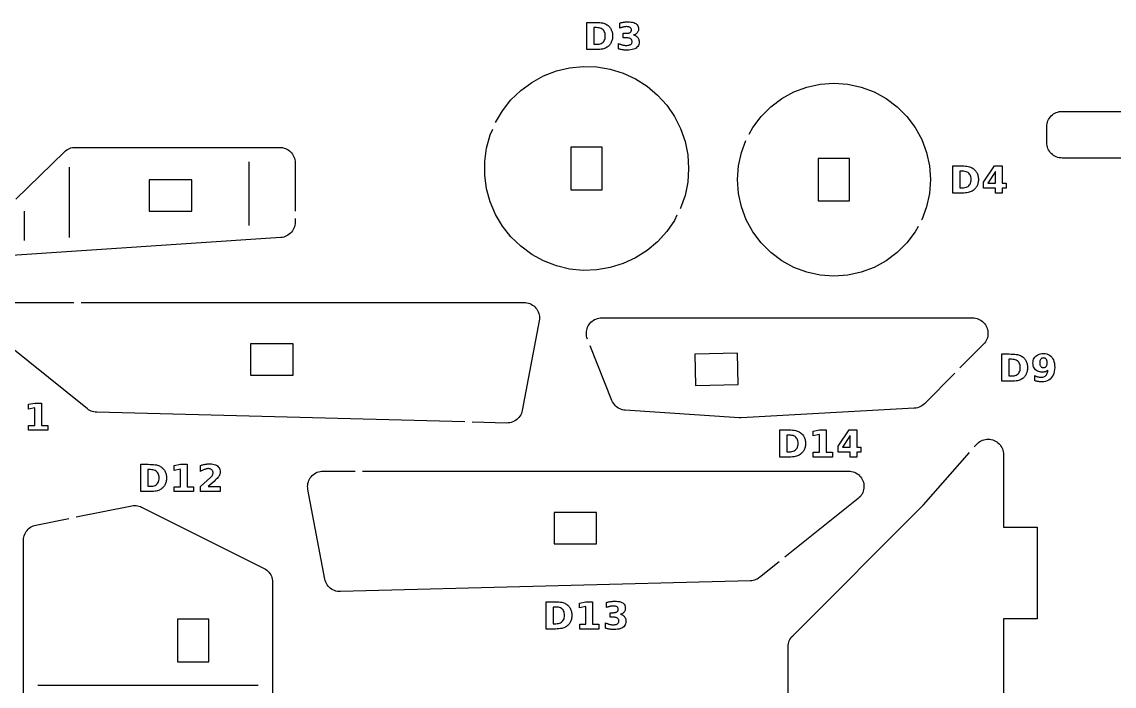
# Model space of a CAD drawing. Header units: millimetres. Extents: x 3 to 296, y 5 to 140.
# Drawn here: x 59.8 to 156.9, y 76.9 to 136 of the extents above; entities that cross this region are included whole.
import ezdxf

# ---------------------------------------------------------------- set-up
doc = ezdxf.new("R2010")
doc.units = ezdxf.units.MM
for name, color, linetype in [('CUT', 1, 'CONTINUOUS'), ('ENGRAVE', 5, 'CONTINUOUS'), ('SCORE', 7, 'CONTINUOUS')]:
    doc.layers.add(name, color=color, linetype=linetype)

msp = doc.modelspace()

# ---------------------------------------------------------------- linework, layer by layer
at = {"layer": 'CUT', "color": 1}
for points in [[(101.9028, 127.0973), (102.5181, 128.1361), (103.2694, 129.0875), (104.1408, 129.9303), (105.1168, 130.6494), (106.1799, 131.232), (107.3112, 131.6677), (108.4905, 131.9488), (109.6968, 132.0701), (110.9084, 132.0296), (112.1038, 131.8279), (113.2617, 131.4688), (114.3614, 130.9585), (115.3832, 130.3061), (116.309, 129.5234), (117.1222, 128.6243), (117.8083, 127.6249), (118.3551, 126.5428), (118.7527, 125.3976), (118.9942, 124.2096), (119.0752, 123), (118.9942, 121.7904), (118.7527, 120.6024), (118.3551, 119.4572), (118.3323, 119.4122)], [(124.4687, 126.0548), (124.7861, 126.6361), (125.5193, 127.6156), (126.3844, 128.4807), (127.3639, 129.2139), (128.4377, 129.8003), (129.5841, 130.2278), (130.7796, 130.4879), (132, 130.5752), (133.2204, 130.4879), (134.4159, 130.2278), (135.5623, 129.8003), (136.6361, 129.2139), (137.6156, 128.4807), (138.4807, 127.6156), (139.2139, 126.6361), (139.8003, 125.5623), (140.2278, 124.4159), (140.4879, 123.2204), (140.5752, 122), (140.4879, 120.7796), (140.2278, 119.5841), (139.8003, 118.4377), (139.7868, 118.4132)], [(157.926, 123.925), (152.2982, 123.925), (152.1652, 123.9315), (152.0317, 123.9513), (151.9008, 123.9841), (151.7738, 124.0296), (151.6518, 124.0873), (151.536, 124.1567), (151.4277, 124.237), (151.3277, 124.3277), (151.237, 124.4277), (151.1567, 124.536), (151.0873, 124.6518), (151.0296, 124.7738), (150.9841, 124.9008), (150.9513, 125.0317), (150.9315, 125.1652), (150.925, 125.2982), (150.925, 126.7018), (150.9315, 126.8348), (150.9513, 126.9683), (150.9841, 127.0992), (151.0296, 127.2262), (151.0873, 127.3482), (151.1567, 127.464), (151.237, 127.5723), (151.3277, 127.6723), (151.4277, 127.763), (151.536, 127.8433), (151.6518, 127.9127), (151.7738, 127.9704), (151.9008, 128.0159), (152.0317, 128.0487), (152.1652, 128.0685), (152.2982, 128.075), (158.925, 128.075)], [(118.0392, 118.832), (117.8083, 118.3751), (117.1222, 117.3757), (116.309, 116.4766), (115.3832, 115.6939), (114.3614, 115.0415), (113.2617, 114.5312), (112.1038, 114.1721), (110.9084, 113.9704), (109.6968, 113.9299), (108.4905, 114.0512), (107.3112, 114.3323), (106.1799, 114.768), (105.1168, 115.3506), (104.1408, 116.0697), (103.2694, 116.9125), (102.5181, 117.8639), (101.9002, 118.907), (101.427, 120.0231), (101.1067, 121.1924), (100.9451, 122.3938), (100.9451, 123.6062), (101.1067, 124.8076), (101.427, 125.9769), (101.6484, 126.4991)], [(139.4753, 117.8427), (139.2139, 117.3639), (138.4807, 116.3844), (137.6156, 115.5193), (136.6361, 114.7861), (135.5623, 114.1997), (134.4159, 113.7722), (133.2204, 113.5121), (132, 113.4248), (130.7796, 113.5121), (129.5841, 113.7722), (128.4377, 114.1997), (127.3639, 114.7861), (126.3844, 115.5193), (125.5193, 116.3844), (124.7861, 117.3639), (124.1997, 118.4377), (123.7722, 119.5841), (123.5121, 120.7796), (123.4248, 122), (123.5121, 123.2204), (123.7722, 124.4159), (124.1687, 125.479)], [(59.2529, 120.2529), (63.5697, 124.4833), (63.6679, 124.5706), (63.7755, 124.6491), (63.8903, 124.7168), (64.011, 124.7731), (64.1366, 124.8174), (64.2659, 124.8493), (64.3977, 124.8686), (64.529, 124.875), (82.7018, 124.875), (82.8348, 124.8685), (82.9683, 124.8487), (83.0992, 124.8159), (83.2262, 124.7704), (83.3482, 124.7127), (83.464, 124.6433), (83.5723, 124.563), (83.6723, 124.4723), (83.763, 124.3723), (83.8433, 124.264), (83.9127, 124.1482), (83.9704, 124.0262), (84.0159, 123.8992), (84.0487, 123.7683), (84.0685, 123.6348), (84.075, 123.5018), (84.075, 119.1863)], [(84.075, 118.5363), (84.075, 118.2143), (84.0682, 118.0786), (84.0475, 117.9423), (84.0133, 117.8087), (83.9659, 117.6793), (83.9058, 117.5553), (83.8336, 117.4379), (83.75, 117.3283), (83.6558, 117.2276), (83.552, 117.1369), (83.4397, 117.057), (83.3199, 116.9888), (83.1939, 116.9329), (83.063, 116.8899), (82.9284, 116.8602), (82.7933, 116.8444), (57.5091, 115.1588)], [(57.7042, 111.075), (64.4045, 111.075)], [(65.0545, 111.075), (104.4336, 111.075), (104.5658, 111.0685), (104.6986, 111.049), (104.8288, 111.0165), (104.9552, 110.9716), (105.0767, 110.9145), (105.192, 110.8459), (105.3, 110.7663), (105.3998, 110.6766), (105.4904, 110.5776), (105.5709, 110.4702), (105.6406, 110.3555), (105.6987, 110.2346), (105.7448, 110.1085), (105.7783, 109.9786), (105.7991, 109.846), (105.8068, 109.7121), (105.8014, 109.578), (105.7833, 109.4469), (104.2786, 101.4719), (104.2465, 101.3391), (104.2006, 101.2084), (104.1418, 101.083), (104.0707, 100.9642), (103.988, 100.8531), (103.8946, 100.7509), (103.7913, 100.6586), (103.6793, 100.5771), (103.5597, 100.5074), (103.4336, 100.45), (103.3024, 100.4056), (103.1675, 100.3746), (103.03, 100.3574), (102.8935, 100.3541), (99.8181, 100.435)], [(110.0833, 107.8093), (110.077, 107.8252), (110.0341, 107.9502), (110.0031, 108.0806), (109.985, 108.2134), (109.9799, 108.3474), (109.9878, 108.4811), (110.0088, 108.6135), (110.0425, 108.7433), (110.0887, 108.8691), (110.1469, 108.9898), (110.2166, 109.1043), (110.2972, 109.2114), (110.3877, 109.3102), (110.4875, 109.3997), (110.5955, 109.4791), (110.7107, 109.5476), (110.832, 109.6046), (110.9583, 109.6494), (111.0884, 109.6818), (111.221, 109.7013), (111.3531, 109.7077), (144.3244, 109.7075), (144.4572, 109.701), (144.5905, 109.6813), (144.7212, 109.6486), (144.8482, 109.6032), (144.97, 109.5457), (145.0857, 109.4764), (145.194, 109.3962), (145.2939, 109.3058), (145.3846, 109.2061), (145.465, 109.0979), (145.5344, 108.9824), (145.5922, 108.8606), (145.6378, 108.7338), (145.6708, 108.6031), (145.6908, 108.4698), (145.6976, 108.3352), (145.6913, 108.2006), (145.6718, 108.0672), (145.6394, 107.9364), (145.5943, 107.8094), (145.5369, 107.6875), (145.468, 107.5717), (145.388, 107.4632), (145.299, 107.3644), (143.2001, 105.2532)], [(99.1683, 100.4521), (66.433, 101.3136), (66.3078, 101.3227), (66.1822, 101.3436), (66.0591, 101.3761), (65.9395, 101.4198), (65.8244, 101.4744), (65.7149, 101.5394), (65.6133, 101.6133), (56.8456, 108.6275)], [(142.7419, 104.7922), (140.0386, 102.073), (139.9334, 101.9777), (139.8172, 101.8928), (139.6928, 101.8204), (139.5615, 101.7615), (139.4247, 101.7166), (139.284, 101.6863), (139.1429, 101.671), (123.7328, 100.8176), (123.5698, 100.8185), (113.4415, 101.4938), (113.3038, 101.5101), (113.1666, 101.5407), (113.0333, 101.5852), (112.9052, 101.6431), (112.7837, 101.7138), (112.6701, 101.7965), (112.5655, 101.8903), (112.471, 101.9944), (112.3876, 102.1075), (112.3162, 102.2286), (112.2584, 102.3546), (110.324, 107.2056)], [(144.4733, 98.2263), (144.6664, 98.4469), (144.7576, 98.5415), (144.8589, 98.628), (144.9681, 98.7043), (145.0842, 98.7696), (145.2061, 98.8234), (145.3326, 98.8652), (145.4625, 98.8945), (145.5947, 98.9112), (145.7278, 98.9149), (145.8607, 98.9058), (145.9921, 98.8838), (146.1207, 98.8493), (146.2454, 98.8024), (146.365, 98.7437), (146.4784, 98.6737), (146.5844, 98.5931), (146.6821, 98.5026), (146.7706, 98.403), (146.8491, 98.2954), (146.9168, 98.1806), (146.9731, 98.0599), (147.0174, 97.9343), (147.0493, 97.805), (147.0686, 97.6732), (147.075, 97.5419), (147.075, 91.075), (150.075, 91.075), (150.075, 82.925), (147.075, 82.925), (147.075, 73.075)], [(127.925, 69.6071), (127.925, 80.4634), (127.9315, 80.5963), (127.9513, 80.7298), (127.9841, 80.8607), (128.0296, 80.9877), (128.0873, 81.1097), (128.1567, 81.2255), (128.237, 81.3339), (128.3264, 81.4325), (139.9308, 93.0369), (139.9586, 93.0666), (144.0453, 97.7371)], [(127.1291, 88.0073), (125.3867, 86.6133), (125.2851, 86.5394), (125.1756, 86.4744), (125.0605, 86.4198), (124.9409, 86.3761), (124.8178, 86.3436), (124.6922, 86.3227), (124.567, 86.3136), (88.1065, 85.3541), (87.97, 85.3574), (87.8325, 85.3746), (87.6976, 85.4056), (87.5664, 85.45), (87.4403, 85.5074), (87.3207, 85.5771), (87.2087, 85.6586), (87.1054, 85.7509), (87.012, 85.8531), (86.9293, 85.9642), (86.8582, 86.083), (86.7994, 86.2084), (86.7535, 86.3391), (86.7214, 86.4719), (85.2167, 94.4469), (85.1986, 94.578), (85.1932, 94.7121), (85.2009, 94.846), (85.2217, 94.9786), (85.2552, 95.1085), (85.3013, 95.2346), (85.3594, 95.3555), (85.4291, 95.4702), (85.5096, 95.5776), (85.6002, 95.6766), (85.7, 95.7663), (85.808, 95.8459), (85.9233, 95.9145), (86.0448, 95.9716), (86.1712, 96.0165), (86.3014, 96.049), (86.4342, 96.0685), (86.5664, 96.075), (89.4296, 96.075)], [(90.0796, 96.075), (133.2958, 96.075), (133.4295, 96.0684), (133.5636, 96.0484), (133.6951, 96.0153), (133.8227, 95.9694), (133.9452, 95.9111), (134.0614, 95.8411), (134.17, 95.7599), (134.2702, 95.6684), (134.3609, 95.5676), (134.4411, 95.4582), (134.5102, 95.3415), (134.5675, 95.2186), (134.6124, 95.0906), (134.6445, 94.9588), (134.6634, 94.8245), (134.669, 94.689), (134.6613, 94.5536), (134.6402, 94.4196), (134.606, 94.2884), (134.5591, 94.1611), (134.4998, 94.0391), (134.4289, 93.9235), (134.3469, 93.8155), (134.2546, 93.7161), (134.1544, 93.6275), (127.6367, 88.4133)], [(64.5987, 91.9962), (69.5496, 92.9864), (69.6762, 93.0056), (69.8058, 93.0128), (69.9356, 93.0078), (70.0642, 92.9906), (70.1907, 92.9613), (70.3138, 92.9202), (70.4309, 92.8684), (81.3166, 87.4255), (81.4354, 87.3585), (81.5485, 87.2787), (81.6529, 87.188), (81.7477, 87.0872), (81.8319, 86.9774), (81.9046, 86.8597), (81.9652, 86.7353), (82.0129, 86.6055), (82.0473, 86.4715), (82.0681, 86.3347), (82.075, 86.1984), (82.075, 68.4911)], [(59.925, 72.2715), (59.925, 89.9361), (59.9315, 90.0689), (59.9513, 90.2023), (59.984, 90.3331), (60.0294, 90.4601), (60.087, 90.582), (60.1563, 90.6977), (60.2366, 90.806), (60.3271, 90.906), (60.4269, 90.9966), (60.5352, 91.077), (60.6508, 91.1464), (60.7726, 91.2042), (60.8996, 91.2497), (61.0285, 91.2822), (63.9613, 91.8688)]]:
    msp.add_lwpolyline(points, dxfattribs=at)
for points in [[(111.395, 121.105), (111.395, 124.895), (108.605, 124.895), (108.605, 121.105), (111.395, 121.105)], [(133.395, 120.105), (133.395, 123.895), (130.605, 123.895), (130.605, 120.105), (133.395, 120.105)], [(74.895, 119.205), (74.895, 121.995), (71.105, 121.995), (71.105, 119.205), (74.895, 119.205)], [(80.105, 107.395), (80.105, 104.605), (83.895, 104.605), (83.895, 107.395), (80.105, 107.395)], [(119.6207, 106.4878), (119.6879, 103.6986), (123.4768, 103.7898), (123.4096, 106.579), (119.6207, 106.4878)], [(107.105, 92.395), (107.105, 89.605), (110.895, 89.605), (110.895, 92.395), (107.105, 92.395)], [(73.605, 79.105), (76.395, 79.105), (76.395, 82.895), (73.605, 82.895), (73.605, 79.105)]]:
    msp.add_lwpolyline(points, close=True, dxfattribs=at)
at = {"layer": 'ENGRAVE', "color": 5}
for points in [[(114.2501, 134.85), (114.3221, 134.821), (114.3877, 134.7869), (114.4467, 134.7475), (114.4991, 134.7029), (114.5449, 134.6532), (114.584, 134.5985), (114.6159, 134.539), (114.6408, 134.4748), (114.6585, 134.4058), (114.6692, 134.3321), (114.6727, 134.2536), (114.665, 134.138), (114.642, 134.032), (114.6035, 133.9356), (114.5497, 133.8489), (114.4806, 133.7718), (114.396, 133.7043), (114.2967, 133.6468), (114.1833, 133.5999), (114.0558, 133.5633), (113.9142, 133.5372), (113.7585, 133.5215), (113.5887, 133.5163), (113.5263, 133.5171), (113.4638, 133.5196), (113.4013, 133.5238), (113.3388, 133.5297), (113.2762, 133.5372), (113.2136, 133.5464), (113.151, 133.5573), (113.0887, 133.5698), (113.0266, 133.5841), (112.9647, 133.5999), (112.9031, 133.6175), (112.8417, 133.6367), (112.8417, 134.1201), (112.9002, 134.092), (112.9586, 134.0663), (113.0168, 134.043), (113.0749, 134.0221), (113.1329, 134.0036), (113.1908, 133.9875), (113.2484, 133.9738), (113.3057, 133.9626), (113.3627, 133.9539), (113.4194, 133.9477), (113.4757, 133.944), (113.5318, 133.9427), (113.6115, 133.9451), (113.6848, 133.9523), (113.7517, 133.9643), (113.8121, 133.9811), (113.866, 134.0026), (113.9134, 134.029), (113.954, 134.0598), (113.9871, 134.0948), (114.0129, 134.134), (114.0313, 134.1773), (114.0424, 134.2248), (114.0461, 134.2764), (114.0423, 134.3295), (114.031, 134.3781), (114.0121, 134.4223), (113.9857, 134.4619), (113.9517, 134.4971), (113.9102, 134.5279), (113.8613, 134.554), (113.8052, 134.5753), (113.7419, 134.5919), (113.6715, 134.6038), (113.5938, 134.6109), (113.509, 134.6133), (113.2583, 134.6133), (113.2583, 135.017), (113.522, 135.017), (113.5973, 135.019), (113.6659, 135.0252), (113.7279, 135.0355), (113.7831, 135.0499), (113.8317, 135.0684), (113.8736, 135.091), (113.9089, 135.1178), (113.9378, 135.149), (113.9602, 135.1844), (113.9763, 135.2241), (113.9859, 135.2681), (113.9891, 135.3164), (113.986, 135.3613), (113.9766, 135.4027), (113.961, 135.4405), (113.9392, 135.4749), (113.9111, 135.5056), (113.8768, 135.5329), (113.8368, 135.5563), (113.7916, 135.5754), (113.7413, 135.5903), (113.6858, 135.6009), (113.6252, 135.6073), (113.5594, 135.6094), (113.5089, 135.6085), (113.4582, 135.6056), (113.4072, 135.6009), (113.3562, 135.5942), (113.3049, 135.5857), (113.2534, 135.5752), (113.2019, 135.5629), (113.1505, 135.5488), (113.0992, 135.5329), (113.048, 135.5152), (112.9969, 135.4957), (112.9458, 135.4743), (112.9458, 135.9333), (113.0076, 135.9499), (113.0692, 135.9651), (113.1306, 135.9789), (113.1918, 135.9912), (113.2528, 136.002), (113.3137, 136.0114), (113.3742, 136.0194), (113.4345, 136.0259), (113.4943, 136.031), (113.5538, 136.0346), (113.613, 136.0367), (113.6717, 136.0375), (113.823, 136.0331), (113.961, 136.0202), (114.0858, 135.9986), (114.1973, 135.9684), (114.2955, 135.9295), (114.3806, 135.882), (114.4524, 135.8259), (114.5112, 135.7609), (114.5569, 135.6873), (114.5896, 135.605), (114.6092, 135.5139), (114.6157, 135.4141), (114.6126, 135.3452), (114.6033, 135.2805), (114.5877, 135.2202), (114.5658, 135.1642), (114.5378, 135.1124), (114.5034, 135.065), (114.463, 135.0219), (114.4166, 134.9833), (114.3643, 134.9492), (114.306, 134.9196), (114.2417, 134.8944), (114.1714, 134.8737), (114.2501, 134.85)], [(110.8618, 135.9913), (111.0228, 135.9847), (111.168, 135.9738), (111.2975, 135.9584), (111.4114, 135.9387), (111.5096, 135.9146), (111.5978, 135.8852), (111.6817, 135.8497), (111.7613, 135.8082), (111.8366, 135.7605), (111.9076, 135.7067), (111.9743, 135.6468), (112.0288, 135.5906), (112.0784, 135.5316), (112.1232, 135.4698), (112.1631, 135.4052), (112.1981, 135.3378), (112.2282, 135.2676), (112.2535, 135.1944), (112.2743, 135.118), (112.2904, 135.0385), (112.302, 134.9558), (112.3089, 134.87), (112.3112, 134.781), (112.3089, 134.6909), (112.302, 134.6042), (112.2904, 134.5207), (112.2743, 134.4406), (112.2535, 134.3638), (112.2282, 134.2902), (112.1981, 134.2198), (112.1631, 134.1522), (112.1232, 134.0874), (112.0784, 134.0255), (112.0288, 133.9664), (111.9743, 133.9102), (111.907, 133.8503), (111.8354, 133.7965), (111.7594, 133.7488), (111.6791, 133.7073), (111.5945, 133.6718), (111.5055, 133.6424), (111.4068, 133.6183), (111.2928, 133.5986), (111.1637, 133.5832), (111.0194, 133.5723), (110.8599, 133.5657), (110.6852, 133.5635), (110.0244, 133.5635), (110.0244, 135.9935), (110.6852, 135.9935), (110.8618, 135.9913)], [(110.8756, 134.0371), (110.9986, 134.0424), (111.1115, 134.0583), (111.2144, 134.0847), (111.3071, 134.1218), (111.3898, 134.1694), (111.4624, 134.2276), (111.5243, 134.2958), (111.575, 134.3737), (111.6144, 134.4611), (111.6425, 134.5582), (111.6594, 134.6648), (111.665, 134.781), (111.6594, 134.8966), (111.6426, 135.0027), (111.6146, 135.0991), (111.5753, 135.186), (111.5249, 135.2634), (111.4632, 135.3311), (111.3908, 135.3888), (111.3082, 135.436), (111.2154, 135.4727), (111.1124, 135.4989), (110.9991, 135.5146), (110.8756, 135.5199), (110.651, 135.5199), (110.651, 134.0371), (110.8756, 134.0371)], [(143.3934, 123.2278), (143.5543, 123.2212), (143.6996, 123.2103), (143.8291, 123.1949), (143.943, 123.1752), (144.0412, 123.1511), (144.1294, 123.1217), (144.2133, 123.0862), (144.2928, 123.0447), (144.3681, 122.997), (144.4392, 122.9432), (144.5059, 122.8833), (144.5604, 122.8271), (144.61, 122.7681), (144.6548, 122.7063), (144.6947, 122.6417), (144.7297, 122.5743), (144.7598, 122.5041), (144.7851, 122.4309), (144.8059, 122.3545), (144.822, 122.275), (144.8336, 122.1923), (144.8405, 122.1065), (144.8428, 122.0174), (144.8405, 121.9274), (144.8336, 121.8407), (144.822, 121.7572), (144.8059, 121.6771), (144.7851, 121.6003), (144.7598, 121.5267), (144.7297, 121.4563), (144.6947, 121.3887), (144.6548, 121.3239), (144.61, 121.262), (144.5604, 121.2029), (144.5059, 121.1467), (144.4386, 121.0868), (144.367, 121.033), (144.291, 120.9853), (144.2107, 120.9438), (144.1261, 120.9083), (144.0371, 120.8789), (143.9384, 120.8548), (143.8244, 120.8351), (143.6953, 120.8197), (143.551, 120.8088), (143.3915, 120.8022), (143.2168, 120.8), (142.556, 120.8), (142.556, 123.23), (143.2168, 123.23), (143.3934, 123.2278)], [(143.4072, 121.2736), (143.5302, 121.2789), (143.6431, 121.2948), (143.746, 121.3212), (143.8387, 121.3583), (143.9214, 121.4059), (143.994, 121.4641), (144.0559, 121.5323), (144.1066, 121.6102), (144.146, 121.6976), (144.1741, 121.7946), (144.191, 121.9013), (144.1966, 122.0174), (144.191, 122.1331), (144.1742, 122.2392), (144.1462, 122.3356), (144.1069, 122.4225), (144.0565, 122.4999), (143.9948, 122.5676), (143.9224, 122.6253), (143.8398, 122.6725), (143.747, 122.7092), (143.644, 122.7354), (143.5307, 122.7511), (143.4072, 122.7564), (143.1826, 122.7564), (143.1826, 121.2736), (143.4072, 121.2736)], [(146.9699, 121.6968), (147.3166, 121.6968), (147.3166, 121.2427), (146.9699, 121.2427), (146.9699, 120.8), (146.3775, 120.8), (146.3775, 121.2427), (145.3, 121.2427), (145.3, 121.7798), (146.2733, 123.23), (146.9699, 123.23), (146.9699, 121.6968)], [(146.3775, 121.6968), (146.3775, 122.7141), (145.6906, 121.6968), (146.3775, 121.6968)], [(147.766, 106.4905), (147.9269, 106.4839), (148.0721, 106.473), (148.2017, 106.4576), (148.3156, 106.4379), (148.4137, 106.4137), (148.5019, 106.3844), (148.5858, 106.3489), (148.6654, 106.3073), (148.7407, 106.2597), (148.8117, 106.2059), (148.8784, 106.146), (148.9329, 106.0898), (148.9826, 106.0308), (149.0273, 105.969), (149.0672, 105.9044), (149.1022, 105.837), (149.1323, 105.7668), (149.1577, 105.6936), (149.1784, 105.6172), (149.1946, 105.5377), (149.2061, 105.455), (149.213, 105.3691), (149.2153, 105.2801), (149.213, 105.1901), (149.2061, 105.1033), (149.1946, 105.0199), (149.1784, 104.9398), (149.1577, 104.8629), (149.1323, 104.7894), (149.1022, 104.7189), (149.0672, 104.6513), (149.0273, 104.5866), (148.9826, 104.5246), (148.9329, 104.4656), (148.8784, 104.4094), (148.8111, 104.3495), (148.7395, 104.2957), (148.6636, 104.248), (148.5833, 104.2064), (148.4986, 104.171), (148.4097, 104.1416), (148.3109, 104.1175), (148.197, 104.0978), (148.0679, 104.0824), (147.9236, 104.0714), (147.764, 104.0649), (147.5894, 104.0627), (146.9285, 104.0627), (146.9285, 106.4927), (147.5894, 106.4927), (147.766, 106.4905)], [(147.7798, 104.5363), (147.9028, 104.5416), (148.0157, 104.5575), (148.1185, 104.5839), (148.2113, 104.6209), (148.2939, 104.6686), (148.3665, 104.7267), (148.4284, 104.795), (148.4791, 104.8729), (148.5185, 104.9603), (148.5467, 105.0573), (148.5635, 105.1639), (148.5692, 105.2801), (148.5636, 105.3958), (148.5467, 105.5018), (148.5187, 105.5983), (148.4795, 105.6852), (148.429, 105.7625), (148.3673, 105.8303), (148.295, 105.8879), (148.2124, 105.9351), (148.1195, 105.9719), (148.0165, 105.9981), (147.9033, 106.0138), (147.7798, 106.0191), (147.5552, 106.0191), (147.5552, 104.5363), (147.7798, 104.5363)], [(149.906, 104.5432), (149.9549, 104.5228), (150.003, 104.5044), (150.0503, 104.4878), (150.097, 104.4733), (150.1429, 104.4606), (150.1884, 104.4499), (150.2337, 104.4412), (150.2788, 104.4344), (150.3238, 104.4295), (150.3685, 104.4266), (150.4131, 104.4256), (150.503, 104.4299), (150.586, 104.4429), (150.6621, 104.4645), (150.7314, 104.4947), (150.7938, 104.5336), (150.8493, 104.5811), (150.8978, 104.6371), (150.9392, 104.7014), (150.9734, 104.7741), (151.0005, 104.8552), (151.0204, 104.9447), (151.0332, 105.0425), (150.9959, 105.0165), (150.9578, 104.9928), (150.9189, 104.9713), (150.8792, 104.9521), (150.8386, 104.9351), (150.7972, 104.9204), (150.7549, 104.908), (150.7113, 104.8978), (150.6666, 104.8899), (150.6207, 104.8843), (150.5737, 104.8809), (150.5254, 104.8797), (150.4052, 104.8858), (150.2929, 104.9039), (150.1887, 104.9341), (150.0925, 104.9763), (150.0042, 105.0306), (149.924, 105.097), (149.8541, 105.1733), (149.797, 105.2572), (149.7525, 105.3487), (149.7207, 105.4479), (149.7017, 105.5547), (149.6953, 105.6691), (149.7024, 105.7955), (149.7236, 105.9133), (149.759, 106.0223), (149.8085, 106.1227), (149.8722, 106.2144), (149.9501, 106.2974), (150.0398, 106.3695), (150.1391, 106.4285), (150.2481, 106.4744), (150.3667, 106.5072), (150.495, 106.5268), (150.6328, 106.5334), (150.7853, 106.5245), (150.9258, 106.4978), (151.0544, 106.4532), (151.171, 106.3909), (151.2757, 106.3107), (151.3685, 106.2127), (151.4481, 106.0985), (151.5132, 105.9695), (151.5638, 105.8258), (151.6, 105.6673), (151.6217, 105.4941), (151.6289, 105.3062), (151.6205, 105.1126), (151.5951, 104.9334), (151.5528, 104.7684), (151.4937, 104.6179), (151.4176, 104.4816), (151.3246, 104.3597), (151.2168, 104.2545), (151.0965, 104.1685), (150.9637, 104.1015), (150.8182, 104.0537), (150.6602, 104.025), (150.4896, 104.0155), (150.4331, 104.0162), (150.3773, 104.0183), (150.3224, 104.0218), (150.2683, 104.0267), (150.215, 104.033), (150.1625, 104.0407), (150.1106, 104.0498), (150.059, 104.0603), (150.0078, 104.0722), (149.957, 104.0856), (149.9066, 104.1003), (149.8565, 104.1164), (149.8565, 104.5656), (149.906, 104.5432)], [(150.7301, 105.2985), (150.7736, 105.3133), (150.8126, 105.334), (150.8471, 105.3607), (150.877, 105.3932), (150.9023, 105.4317), (150.9231, 105.4762), (150.9392, 105.5265), (150.9508, 105.5828), (150.9577, 105.645), (150.96, 105.7131), (150.9577, 105.7807), (150.9508, 105.8426), (150.9392, 105.8986), (150.9231, 105.9489), (150.9023, 105.9934), (150.877, 106.0321), (150.8471, 106.0649), (150.8126, 106.0918), (150.7736, 106.1126), (150.7301, 106.1276), (150.6821, 106.1365), (150.6296, 106.1395), (150.577, 106.1365), (150.529, 106.1276), (150.4855, 106.1126), (150.4466, 106.0918), (150.4121, 106.0649), (150.3822, 106.0321), (150.3568, 105.9934), (150.3361, 105.9489), (150.3199, 105.8986), (150.3084, 105.8426), (150.3015, 105.7807), (150.2992, 105.7131), (150.3015, 105.645), (150.3084, 105.5828), (150.3199, 105.5265), (150.3361, 105.4762), (150.3568, 105.4317), (150.3822, 105.3932), (150.4121, 105.3607), (150.4466, 105.334), (150.4855, 105.3133), (150.529, 105.2985), (150.577, 105.2896), (150.6296, 105.2866), (150.6821, 105.2896), (150.7301, 105.2985)], [(60.9322, 101.7066), (60.3641, 101.5894), (60.3641, 102.0158), (60.9289, 102.133), (61.5246, 102.133), (61.5246, 100.136), (62.078, 100.136), (62.078, 99.703), (60.3788, 99.703), (60.3788, 100.136), (60.9322, 100.136), (60.9322, 101.7066)], [(128.0142, 99.7487), (128.1751, 99.7422), (128.3204, 99.7312), (128.4499, 99.7158), (128.5638, 99.6961), (128.662, 99.672), (128.7502, 99.6426), (128.8341, 99.6072), (128.9136, 99.5656), (128.9889, 99.5179), (129.06, 99.4641), (129.1267, 99.4042), (129.1812, 99.348), (129.2308, 99.289), (129.2756, 99.2272), (129.3155, 99.1626), (129.3505, 99.0952), (129.3806, 99.025), (129.4059, 98.9518), (129.4267, 98.8755), (129.4428, 98.7959), (129.4544, 98.7132), (129.4613, 98.6274), (129.4636, 98.5384), (129.4613, 98.4483), (129.4544, 98.3616), (129.4428, 98.2781), (129.4267, 98.198), (129.4059, 98.1212), (129.3806, 98.0476), (129.3505, 97.9772), (129.3155, 97.9096), (129.2756, 97.8448), (129.2308, 97.7829), (129.1812, 97.7238), (129.1267, 97.6676), (129.0594, 97.6077), (128.9878, 97.5539), (128.9118, 97.5063), (128.8315, 97.4647), (128.7469, 97.4292), (128.6579, 97.3998), (128.5592, 97.3757), (128.4452, 97.356), (128.3161, 97.3406), (128.1718, 97.3297), (128.0123, 97.3231), (127.8376, 97.3209), (127.1768, 97.3209), (127.1768, 99.7509), (127.8376, 99.7509), (128.0142, 99.7487)], [(128.028, 97.7945), (128.151, 97.7998), (128.2639, 97.8157), (128.3668, 97.8421), (128.4595, 97.8792), (128.5422, 97.9268), (128.6148, 97.985), (128.6767, 98.0532), (128.7274, 98.1311), (128.7668, 98.2185), (128.7949, 98.3156), (128.8118, 98.4222), (128.8174, 98.5384), (128.8118, 98.654), (128.795, 98.7601), (128.767, 98.8566), (128.7277, 98.9434), (128.6773, 99.0208), (128.6156, 99.0885), (128.5432, 99.1462), (128.4606, 99.1934), (128.3678, 99.2301), (128.2648, 99.2563), (128.1515, 99.272), (128.028, 99.2773), (127.8034, 99.2773), (127.8034, 97.7945), (128.028, 97.7945)], [(130.7151, 99.3245), (130.147, 99.2073), (130.147, 99.6337), (130.7118, 99.7509), (131.3075, 99.7509), (131.3075, 97.7539), (131.8609, 97.7539), (131.8609, 97.3209), (130.1617, 97.3209), (130.1617, 97.7539), (130.7151, 97.7539), (130.7151, 99.3245)], [(134.3901, 98.2177), (134.3901, 97.7636), (134.0434, 97.7636), (134.0434, 97.3209), (133.4509, 97.3209), (133.4509, 97.7636), (132.3735, 97.7636), (132.3735, 98.3007), (133.3468, 99.7509), (134.0434, 99.7509), (134.0434, 98.2177), (134.3901, 98.2177)], [(133.4509, 99.235), (132.7641, 98.2177), (133.4509, 98.2177), (133.4509, 99.235)], [(71.1874, 96.6771), (71.3484, 96.6706), (71.4936, 96.6596), (71.6232, 96.6442), (71.737, 96.6245), (71.8352, 96.6004), (71.9234, 96.571), (72.0073, 96.5356), (72.0869, 96.494), (72.1622, 96.4463), (72.2332, 96.3925), (72.2999, 96.3327), (72.3544, 96.2765), (72.404, 96.2175), (72.4488, 96.1556), (72.4887, 96.091), (72.5237, 96.0236), (72.5538, 95.9534), (72.5791, 95.8802), (72.5999, 95.8039), (72.616, 95.7243), (72.6276, 95.6416), (72.6345, 95.5558), (72.6368, 95.4668), (72.6345, 95.3767), (72.6276, 95.29), (72.616, 95.2066), (72.5999, 95.1264), (72.5791, 95.0496), (72.5538, 94.976), (72.5237, 94.9056), (72.4887, 94.838), (72.4488, 94.7732), (72.404, 94.7113), (72.3544, 94.6522), (72.2999, 94.596), (72.2326, 94.5361), (72.161, 94.4823), (72.085, 94.4347), (72.0047, 94.3931), (71.9201, 94.3576), (71.8311, 94.3283), (71.7324, 94.3041), (71.6185, 94.2844), (71.4893, 94.2691), (71.345, 94.2581), (71.1855, 94.2515), (71.0108, 94.2493), (70.35, 94.2493), (70.35, 96.6793), (71.0108, 96.6793), (71.1874, 96.6771)], [(71.2012, 94.723), (71.3242, 94.7282), (71.4372, 94.7441), (71.54, 94.7706), (71.6327, 94.8076), (71.7154, 94.8552), (71.788, 94.9134), (71.8499, 94.9816), (71.9006, 95.0595), (71.94, 95.1469), (71.9681, 95.244), (71.985, 95.3506), (71.9906, 95.4668), (71.985, 95.5824), (71.9682, 95.6885), (71.9402, 95.785), (71.9009, 95.8719), (71.8505, 95.9492), (71.7888, 96.0169), (71.7164, 96.0746), (71.6338, 96.1218), (71.541, 96.1585), (71.438, 96.1847), (71.3247, 96.2005), (71.2012, 96.2057), (70.9766, 96.2057), (70.9766, 94.723), (71.2012, 94.723)], [(73.8883, 96.2529), (73.3203, 96.1357), (73.3203, 96.5621), (73.885, 96.6793), (74.4807, 96.6793), (74.4807, 94.6823), (75.0341, 94.6823), (75.0341, 94.2493), (73.3349, 94.2493), (73.3349, 94.6823), (73.8883, 94.6823), (73.8883, 96.2529)], [(77.4266, 94.2493), (75.6606, 94.2493), (75.6606, 94.7099), (76.5477, 95.4928), (76.5856, 95.5285), (76.62, 95.5639), (76.651, 95.599), (76.6786, 95.6339), (76.7027, 95.6685), (76.7234, 95.7028), (76.7409, 95.7372), (76.7551, 95.772), (76.7662, 95.8073), (76.7741, 95.8431), (76.7788, 95.8793), (76.7804, 95.916), (76.7772, 95.9711), (76.7677, 96.0225), (76.7517, 96.0702), (76.7294, 96.1142), (76.7007, 96.1545), (76.6657, 96.1911), (76.6253, 96.2229), (76.5808, 96.2489), (76.532, 96.2692), (76.479, 96.2836), (76.4219, 96.2923), (76.3605, 96.2952), (76.3109, 96.2935), (76.2598, 96.2883), (76.2071, 96.2796), (76.1529, 96.2674), (76.0971, 96.2517), (76.0399, 96.2326), (75.9811, 96.21), (75.921, 96.184), (75.8596, 96.1546), (75.7968, 96.1219), (75.7326, 96.0857), (75.6671, 96.0462), (75.6671, 96.58), (75.7375, 96.6024), (75.8076, 96.623), (75.8775, 96.6417), (75.9471, 96.6585), (76.0164, 96.6735), (76.0854, 96.6867), (76.1541, 96.6978), (76.2223, 96.707), (76.2901, 96.7141), (76.3574, 96.7192), (76.4243, 96.7223), (76.4907, 96.7233), (76.6307, 96.7179), (76.7599, 96.7019), (76.8783, 96.6753), (76.9859, 96.6379), (77.0826, 96.5899), (77.1686, 96.5312), (77.2424, 96.463), (77.3029, 96.3864), (77.3499, 96.3013), (77.3834, 96.2079), (77.4036, 96.106), (77.4103, 95.9957), (77.4074, 95.9303), (77.3989, 95.8663), (77.3847, 95.8039), (77.3647, 95.7429), (77.3391, 95.6834), (77.3078, 95.6255), (77.2673, 95.565), (77.2143, 95.4981), (77.1487, 95.4247), (77.0705, 95.3448), (76.9797, 95.2585), (76.8764, 95.1657), (76.3572, 94.7099), (77.4266, 94.7099), (77.4266, 94.2493)], [(107.3993, 84.4504), (107.5446, 84.4394), (107.6741, 84.424), (107.788, 84.4043), (107.8862, 84.3802), (107.9743, 84.3508), (108.0582, 84.3154), (108.1378, 84.2738), (108.2131, 84.2261), (108.2841, 84.1723), (108.3508, 84.1125), (108.4054, 84.0563), (108.455, 83.9973), (108.4998, 83.9354), (108.5396, 83.8708), (108.5746, 83.8034), (108.6047, 83.7332), (108.6301, 83.66), (108.6509, 83.5837), (108.667, 83.5041), (108.6785, 83.4214), (108.6854, 83.3356), (108.6877, 83.2466), (108.6854, 83.1565), (108.6785, 83.0698), (108.667, 82.9864), (108.6509, 82.9062), (108.6301, 82.8294), (108.6047, 82.7558), (108.5746, 82.6854), (108.5396, 82.6178), (108.4998, 82.553), (108.455, 82.4911), (108.4054, 82.432), (108.3508, 82.3758), (108.2836, 82.3159), (108.2119, 82.2621), (108.136, 82.2145), (108.0557, 82.1729), (107.9711, 82.1374), (107.8821, 82.1081), (107.7833, 82.0839), (107.6694, 82.0642), (107.5403, 82.0489), (107.396, 82.0379), (107.2365, 82.0313), (107.0618, 82.0291), (106.401, 82.0291), (106.401, 84.4591), (107.0618, 84.4591), (107.2384, 84.4569), (107.3993, 84.4504)], [(107.3752, 82.508), (107.4881, 82.5239), (107.5909, 82.5504), (107.6837, 82.5874), (107.7664, 82.635), (107.839, 82.6932), (107.9009, 82.7614), (107.9515, 82.8393), (107.9909, 82.9267), (108.0191, 83.0238), (108.036, 83.1304), (108.0416, 83.2466), (108.036, 83.3622), (108.0192, 83.4683), (107.9911, 83.5648), (107.9519, 83.6517), (107.9014, 83.729), (107.8398, 83.7967), (107.7674, 83.8544), (107.6848, 83.9016), (107.592, 83.9383), (107.4889, 83.9645), (107.3757, 83.9803), (107.2522, 83.9855), (107.0276, 83.9855), (107.0276, 82.5027), (107.2522, 82.5027), (107.3752, 82.508)], [(109.9392, 84.0327), (109.3712, 83.9155), (109.3712, 84.3419), (109.936, 84.4591), (110.5317, 84.4591), (110.5317, 82.4621), (111.0851, 82.4621), (111.0851, 82.0291), (109.3859, 82.0291), (109.3859, 82.4621), (109.9392, 82.4621), (109.9392, 84.0327)], [(113.0793, 83.3156), (113.1514, 83.2866), (113.2169, 83.2525), (113.2759, 83.2131), (113.3283, 83.1686), (113.3742, 83.1188), (113.4132, 83.0641), (113.4452, 83.0046), (113.47, 82.9404), (113.4877, 82.8714), (113.4984, 82.7977), (113.5019, 82.7192), (113.4943, 82.6036), (113.4712, 82.4976), (113.4328, 82.4012), (113.379, 82.3145), (113.3098, 82.2374), (113.2252, 82.1699), (113.126, 82.1125), (113.0126, 82.0655), (112.8851, 82.0289), (112.7435, 82.0028), (112.5878, 81.9871), (112.418, 81.9819), (112.3555, 81.9828), (112.2931, 81.9853), (112.2306, 81.9894), (112.168, 81.9953), (112.1054, 82.0028), (112.0428, 82.012), (111.9802, 82.0229), (111.9179, 82.0354), (111.8558, 82.0497), (111.794, 82.0656), (111.7323, 82.0831), (111.6709, 82.1024), (111.6709, 82.5858), (111.7294, 82.5577), (111.7878, 82.532), (111.8461, 82.5086), (111.9042, 82.4877), (111.9622, 82.4692), (112.02, 82.4531), (112.0776, 82.4394), (112.1349, 82.4282), (112.1919, 82.4195), (112.2486, 82.4133), (112.305, 82.4096), (112.361, 82.4083), (112.4408, 82.4107), (112.5141, 82.4179), (112.5809, 82.4299), (112.6413, 82.4467), (112.6952, 82.4683), (112.7427, 82.4946), (112.7832, 82.5254), (112.8164, 82.5604), (112.8422, 82.5996), (112.8606, 82.6429), (112.8716, 82.6904), (112.8753, 82.742), (112.8715, 82.7951), (112.8602, 82.8437), (112.8413, 82.8879), (112.8149, 82.9276), (112.7809, 82.9628), (112.7394, 82.9935), (112.6905, 83.0196), (112.6344, 83.0409), (112.5712, 83.0576), (112.5007, 83.0694), (112.423, 83.0765), (112.3382, 83.0789), (112.0876, 83.0789), (112.0876, 83.4826), (112.3512, 83.4826), (112.4265, 83.4846), (112.4952, 83.4908), (112.5571, 83.5011), (112.6124, 83.5155), (112.6609, 83.534), (112.7028, 83.5566), (112.7381, 83.5835), (112.767, 83.6146), (112.7895, 83.65), (112.8055, 83.6897), (112.8151, 83.7337), (112.8183, 83.782), (112.8152, 83.8269), (112.8059, 83.8683), (112.7903, 83.9062), (112.7684, 83.9405), (112.7404, 83.9713), (112.706, 83.9985), (112.666, 84.0219), (112.6209, 84.041), (112.5705, 84.0559), (112.5151, 84.0665), (112.4544, 84.0729), (112.3887, 84.075), (112.3381, 84.0741), (112.2874, 84.0712), (112.2365, 84.0665), (112.1854, 84.0598), (112.1341, 84.0513), (112.0827, 84.0408), (112.0312, 84.0285), (111.9798, 84.0144), (111.9285, 83.9985), (111.8772, 83.9808), (111.8261, 83.9613), (111.7751, 83.9399), (111.7751, 84.3989), (111.8368, 84.4155), (111.8984, 84.4307), (111.9598, 84.4445), (112.021, 84.4568), (112.082, 84.4676), (112.1429, 84.477), (112.2035, 84.485), (112.2637, 84.4915), (112.3236, 84.4966), (112.3831, 84.5002), (112.4422, 84.5024), (112.501, 84.5031), (112.6522, 84.4988), (112.7902, 84.4858), (112.915, 84.4642), (113.0265, 84.434), (113.1248, 84.3951), (113.2098, 84.3476), (113.2816, 84.2915), (113.3404, 84.2266), (113.3862, 84.1529), (113.4188, 84.0706), (113.4384, 83.9795), (113.445, 83.8797), (113.4419, 83.8108), (113.4325, 83.7461), (113.4169, 83.6858), (113.3951, 83.6298), (113.367, 83.578), (113.3327, 83.5306), (113.2923, 83.4875), (113.2459, 83.4489), (113.1935, 83.4148), (113.1352, 83.3852), (113.0709, 83.36), (113.0006, 83.3393), (113.0793, 83.3156)]]:
    msp.add_lwpolyline(points, close=True, dxfattribs=at)
at = {"layer": 'SCORE', "color": 7}
for points in [[(80, 117.936), (80, 123.6)], [(64, 116.8693), (64, 123.1198)], [(60, 116.6027), (60, 119.1998)], [(80.8, 77), (61.2, 77)]]:
    msp.add_lwpolyline(points, dxfattribs=at)

doc.saveas('drawing.dxf')
